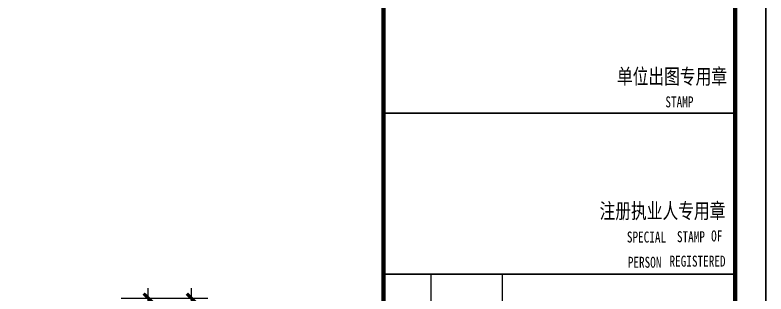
# Model space of a CAD drawing. Header units: inches. Extents: x -2316 to 955, y -265 to 742.
# Drawn here: x -655.7 to -534.5, y -100.1 to -55 of the extents above; entities that cross this region are included whole.
import ezdxf

# ---------------------------------------------------------------- set-up
doc = ezdxf.new("R2010")
doc.units = ezdxf.units.IN
doc.header["$LTSCALE"] = 1000
doc.header["$MEASUREMENT"] = 0
doc.linetypes.add('CONTINOUS', pattern=[0])
for name, color, linetype in [('G13', 7, 'CONTINOUS'), ('PUB_DIM', 3, 'Continuous'), ('文字和字符', 7, 'Continuous')]:
    doc.layers.add(name, color=color, linetype=linetype)
doc.styles.add('-宋体', font='', dxfattribs={"width": 0.8})
doc.styles.add('DIM_FONT', font='SIMPLEX.shx', dxfattribs={"width": 0.8})
doc.styles.get('-宋体').set_extended_font_data('SimSun')
doc.dimstyles.new('DIMN10', dxfattribs={"dimscale": 0.1, "dimtxt": 300, "dimasz": 1, "dimexe": 250, "dimexo": 300, "dimgap": 150, "dimtad": 1, "dimdec": 0, "dimzin": 0, "dimdsep": 46, "dimtxsty": 'DIM_FONT', "dimblk": '_DIMX', "dimcen": 0.09, "dimclrt": 7, "dimadec": 0, "dimazin": 0, "dimtfac": 1, "dimtdec": 0, "dimtix": 1, "dimtmove": 2, "dimatfit": 3, "dimldrblk": '_DIMX', "dimfxl": 1, "dimtolj": 1, "dimtzin": 0, "dimarcsym": 0})

# ---------------------------------------------------------------- blocks, each defined once
blk = doc.blocks.new('TKK')
at = {"layer": '文字和字符'}
for p, q in [((1178.66, 388.74), (1094.15, 388.74)), ((1065.4, 336.61), (1179, 336.61)), ((1080.75, 294.01), (1080.75, 336.61)), ((1103.74, 336.61), (1103.74, 166.21))]:
    blk.add_line(p, q, dxfattribs=at)
blk.add_lwpolyline([(0, 0), (1189, 0), (1189, 841), (0, 841)], close=True, dxfattribs=at)
for points, const_width in [([(25, 10), (1179, 10), (1179, 831), (25, 831)], 1), ([(1065.4, 831), (1179, 831), (1179, 10.01), (1065.4, 10.01)], 1.42)]:
    blk.add_lwpolyline(points, close=True, dxfattribs=dict(at, const_width=const_width))
at = {"layer": '文字和字符', "const_width": 0.483}
for points in [[(1065.4, 388.74), (1178.66, 388.74)], [(1065.4, 336.61), (1179, 336.61)]]:
    blk.add_lwpolyline(points, dxfattribs=at)
at = {"layer": '文字和字符', "style": '-宋体', "width": 0.75}
for s, height, p in [('单位出图专用章', 4.97, (1140.83, 398.12)), ('STAMP', 3.55, (1156.49, 390.6)), ('注册执业人专用章', 4.97, (1135.21, 354.62)), ('SPECIAL', 3.55, (1144.03, 346.85)), ('STAMP', 3.55, (1160.21, 346.95)), ('OF', 3.55, (1171.26, 347.2)), ('PERSON', 3.55, (1144.33, 338.69)), ('REGISTERED', 3.55, (1157.82, 339.04))]:
    blk.add_text(s, height=height, dxfattribs=at).set_placement(p)
blk = doc.blocks.new('_DIMX')
blk.add_line((-150, 0), (150, 0))
at = {"const_width": 50}
blk.add_lwpolyline([(-70, -70), (70, 70)], dxfattribs=at)
blk = doc.blocks.new('*D456')
at = {"color": 0, "linetype": 'ByBlock', "transparency": 16777216}
for p, q in [((378489.8, 128602), (378555.7, 128602)), ((378530.7, 128502.1), (378530.7, 128601.9)), ((378489.8, 128502), (378555.7, 128502))]:
    blk.add_line(p, q, dxfattribs=at)
at = {"layer": 'Defpoints', "color": 0, "linetype": 'ByBlock', "transparency": 16777216}
for p in [(378459.8, 128602), (378530.7, 128602), (378459.8, 128502)]:
    blk.add_point(p, dxfattribs=at)
at = {"color": 0, "linetype": 'ByBlock', "transparency": 16777216, "xscale": 0.1, "yscale": 0.1, "zscale": 0.1}
for p, rotation in [((378530.7, 128602), 90), ((378530.7, 128502), 270)]:
    blk.add_blockref('_DIMX', p, dxfattribs=dict(at, rotation=rotation))
at = {"color": 7, "linetype": 'ByBlock', "transparency": 16777216, "insert": (378500.7, 128552), "char_height": 30, "attachment_point": 5, "rotation": 90, "style": 'DIM_FONT'}
blk.add_mtext('\\A1;100', dxfattribs=at)
blk = doc.blocks.new('*D457')
at = {"color": 0, "linetype": 'ByBlock', "transparency": 16777216}
for p, q in [((378555.6, 128602), (378621.5, 128602)), ((378596.5, 128152.1), (378596.5, 128601.9)), ((378555.6, 128152), (378621.5, 128152))]:
    blk.add_line(p, q, dxfattribs=at)
at = {"layer": 'Defpoints', "color": 0, "linetype": 'ByBlock', "transparency": 16777216}
for p in [(378525.6, 128602), (378596.5, 128602), (378525.6, 128152)]:
    blk.add_point(p, dxfattribs=at)
at = {"color": 0, "linetype": 'ByBlock', "transparency": 16777216, "xscale": 0.1, "yscale": 0.1, "zscale": 0.1}
for p, rotation in [((378596.5, 128602), 90), ((378596.5, 128152), 270)]:
    blk.add_blockref('_DIMX', p, dxfattribs=dict(at, rotation=rotation))
at = {"color": 7, "linetype": 'ByBlock', "transparency": 16777216, "insert": (378566.5, 128377), "char_height": 30, "attachment_point": 5, "rotation": 90, "style": 'DIM_FONT'}
blk.add_mtext('\\A1;450', dxfattribs=at)
blk = doc.blocks.new('A$C62DC6039')
at = {"layer": 'PUB_DIM'}
for base, p1, p2, picture, middle in [((1104.1, 1159.7), (1033.3, 1059.7), (1033.3, 1159.7), '*D456', (1074.1, 1109.7)), ((1169.9, 1159.7), (1099.1, 709.7), (1099.1, 1159.7), '*D457', (1139.9, 934.7))]:
    dim = blk.add_linear_dim(base=base, p1=p1, p2=p2, angle=90, dimstyle='DIMN10', dxfattribs=at)
    dim.commit()
    dim.dimension.update_dxf_attribs({"geometry": picture, "text_midpoint": middle, "insert": (-377426.5, -127442.3)})

msp = doc.modelspace()

# ---------------------------------------------------------------- block references
at = {"xscale": 0.4995794785534144, "yscale": 0.4995794785534144, "zscale": 0.4995794785534144}
for p in [(-1128.48, -265.06), (-534.48, -265.06)]:
    msp.add_blockref('TKK', p, dxfattribs=at)
at = {"layer": 'G13', "xscale": 0.1062908469637716, "yscale": 0.1062908469637716, "zscale": 0.1062908469637716}
msp.add_blockref('A$C62DC6039', (-751.61, -224.05), dxfattribs=at)

doc.saveas('drawing.dxf')
